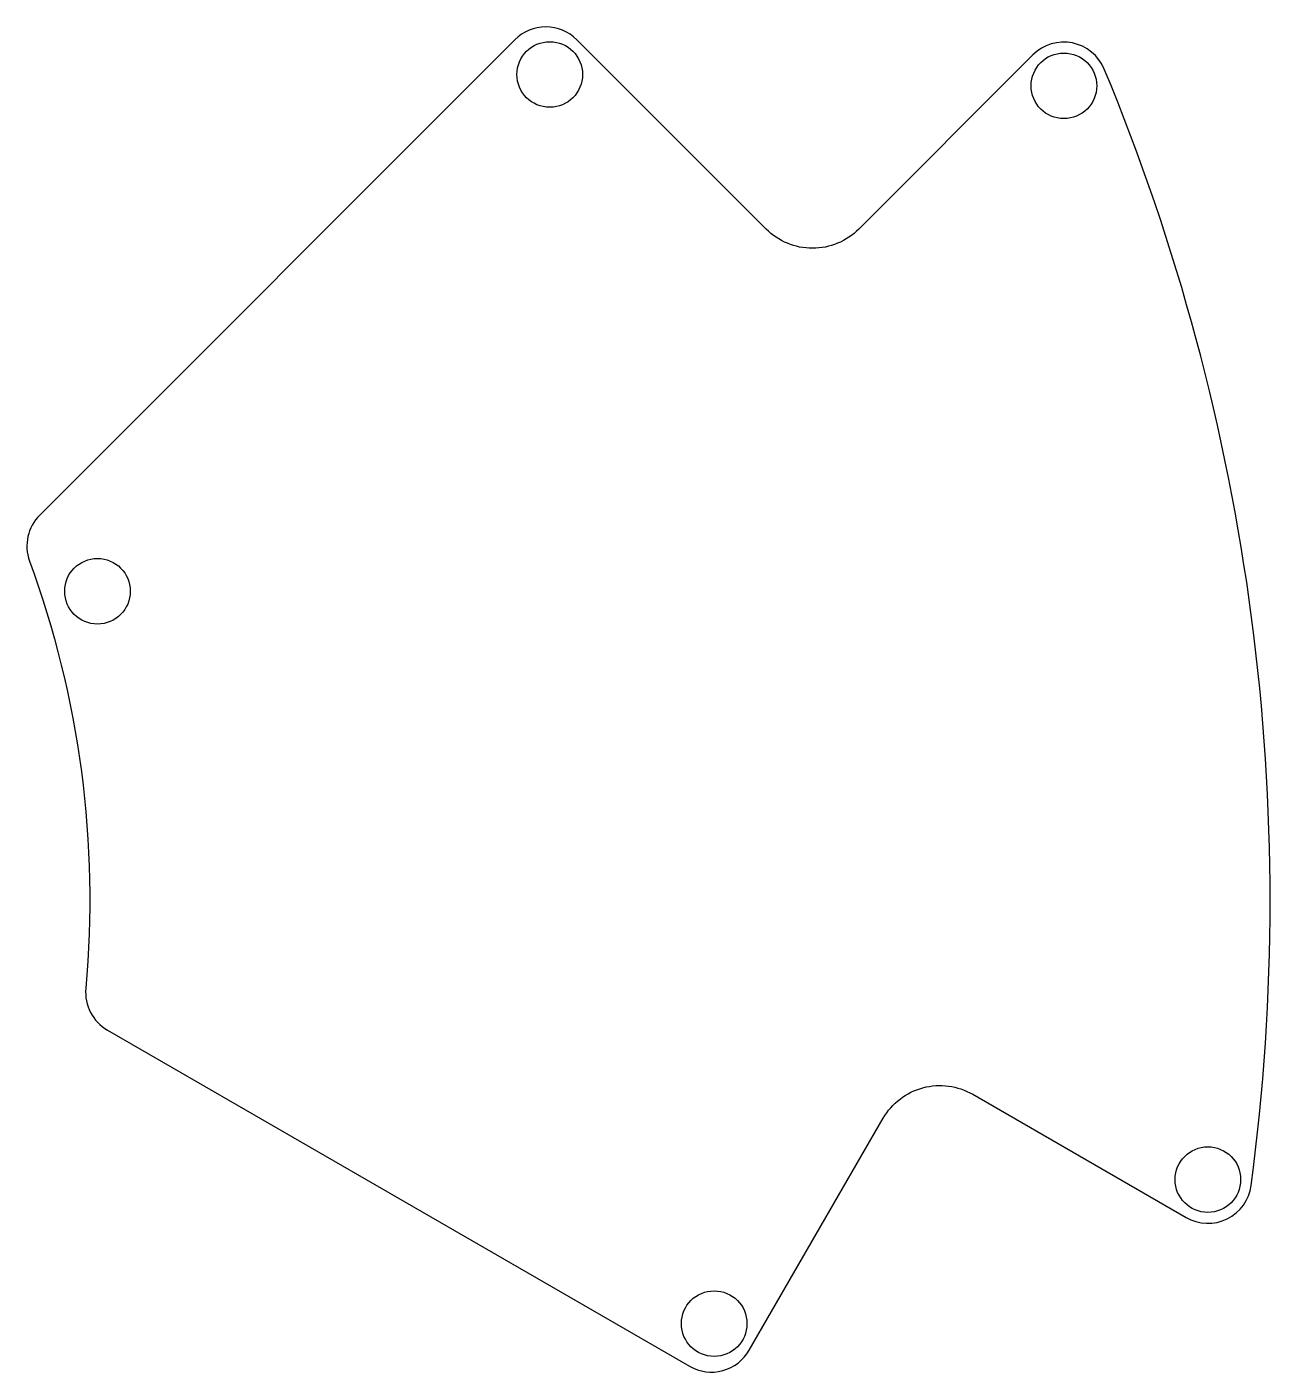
# Model space of a CAD drawing. Header units: millimetres. Extents: x 42.1 to 99, y -21.6 to 39.9.
import ezdxf

# ---------------------------------------------------------------- set-up
doc = ezdxf.new("R2010")
doc.units = ezdxf.units.MM
doc.layers.get('0').update_dxf_attribs({"linetype": 'CONTINUOUS'})

msp = doc.modelspace()

# ---------------------------------------------------------------- linework, layer by layer
msp.add_lwpolyline([(88.152, 38.655), (80.186, 30.688, -0.414214), (75.943, 30.688), (67.281, 39.35, 0.414214), (64.453, 39.35), (42.709, 17.606, 0.292193), (42.245, 15.503, -0.11086), (44.818, -4.041, 0.292193), (45.81, -5.953), (72.441, -21.328, 0.414214), (75.173, -20.596), (81.298, -9.987, -0.414214), (85.396, -8.889), (95.153, -14.522, 0.53408), (98.136, -13.054, 0.132335), (91.413, 38.008, 0.53408)], format="xyb", close=True)
for centre in [(66.044, 37.76), (89.566, 37.241), (45.352, 14.122), (96.153, -12.79), (73.566, -19.379)]:
    msp.add_circle(centre, 1.5)

doc.saveas('drawing.dxf')
